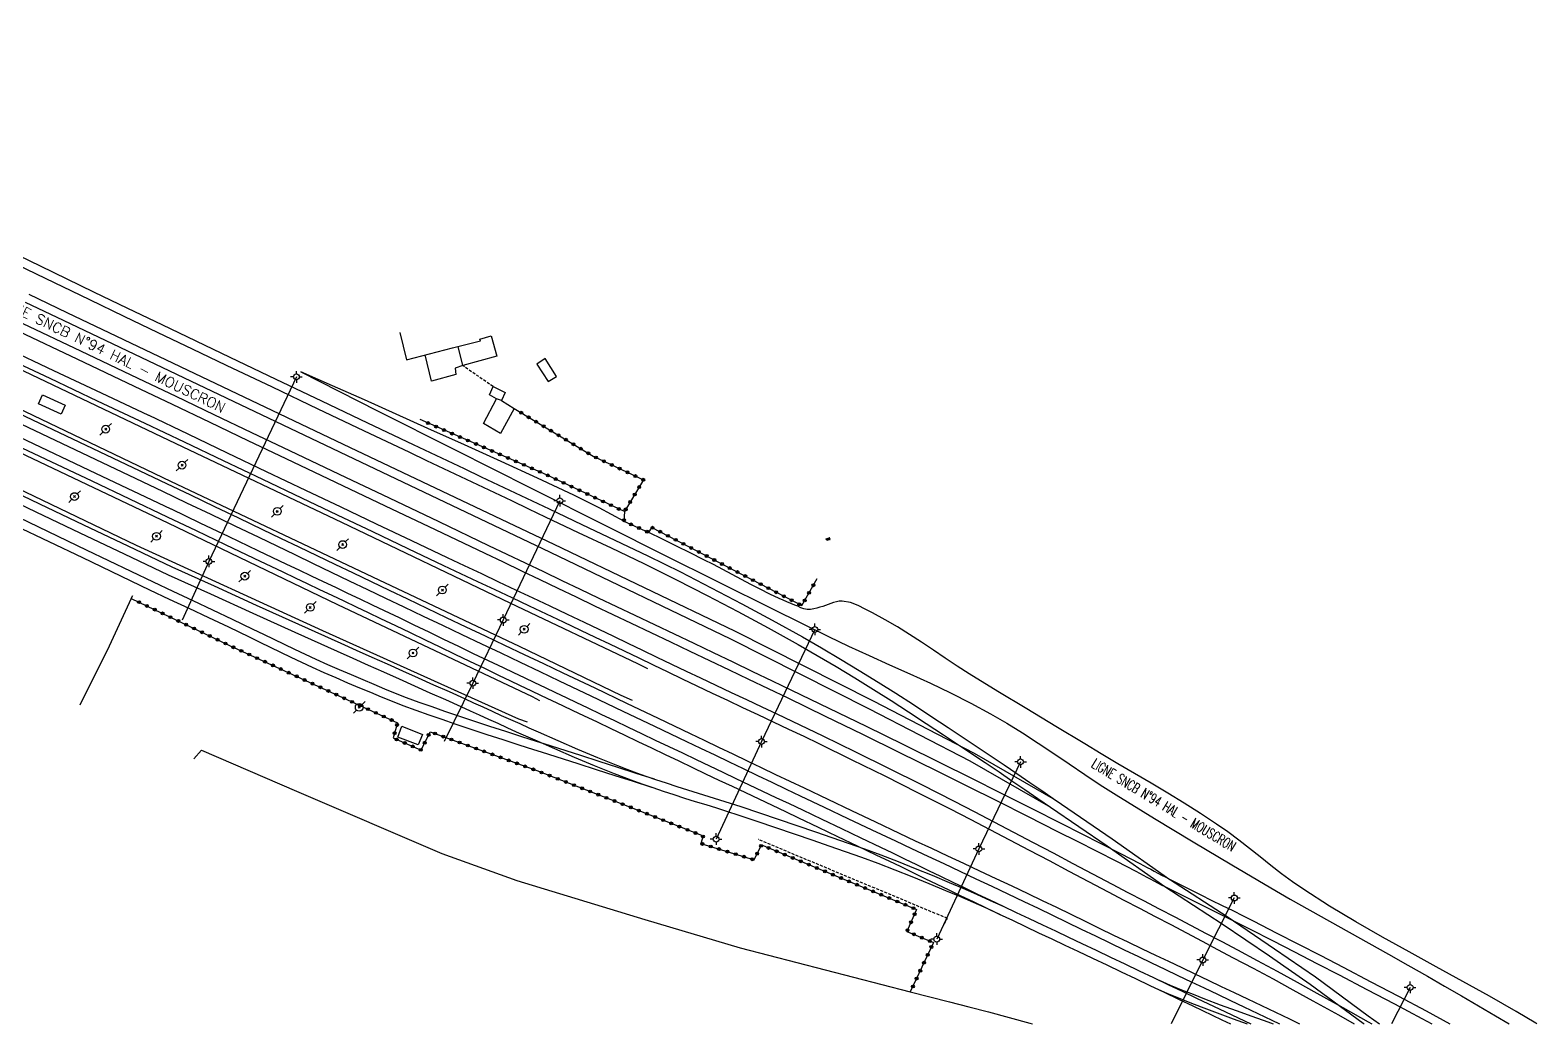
# Model space of a CAD drawing. Header units: millimetres. Extents: x 127000 to 127592, y 154000 to 154397.
# Drawn here: x 127332.5 to 127591.8, y 154000 to 154171 of the extents above; entities that cross this region are included whole.
import ezdxf

# ---------------------------------------------------------------- set-up
doc = ezdxf.new("R2010")
doc.units = ezdxf.units.MM
doc.linetypes.add('DASHED', pattern=[0.75, 0.5, -0.25])
doc.layers.get('0').update_dxf_attribs({"linetype": 'CONTINUOUS'})
for name, color, linetype in [('W0006', 2, 'CONTINUOUS'), ('W0101', 7, 'CONTINUOUS'), ('W0104', 1, 'CONTINUOUS'), ('W0112', 1, 'DASHED'), ('W0211', 2, 'CONTINUOUS'), ('W0214', 2, 'CONTINUOUS'), ('W0323', 7, 'CONTINUOUS'), ('W0401', 7, 'CONTINUOUS'), ('W0439', 7, 'CONTINUOUS'), ('W0473', 7, 'CONTINUOUS'), ('W0610', 7, 'CONTINUOUS'), ('W0611', 7, 'CONTINUOUS'), ('W0700', 7, 'CONTINUOUS'), ('W0710', 7, 'CONTINUOUS'), ('W0989', 7, 'CONTINUOUS')]:
    doc.layers.add(name, color=color, linetype=linetype)
doc.styles.get("Standard").update_dxf_attribs({"font": 'romans.shx', "width": 0.85})

# ---------------------------------------------------------------- blocks, each defined once
blk = doc.blocks.new('T401')
for p, q in [((-0.3, 0.3), (0, 0.3)), ((-0.3, -0.25), (-0.3, 0.3)), ((-0.3, 0.15), (0, 0.15)), ((-0.3, 0), (0, 0)), ((0, 0.3), (0, -0.25)), ((-0.3, -0.15), (0, -0.15)), ((-0.3, -0.25), (-0.3, -0.3)), ((-0.3, -0.3), (0, -0.3)), ((0, -0.3), (0, -0.25))]:
    blk.add_line(p, q)
blk = doc.blocks.new('T473')
for p, q in [((-0.166667, 0.166667), (0.166667, -0.166667)), ((-0.166667, -0.166667), (0.166667, 0.166667)), ((0.500001, 0.500001), (1.000002, 1.000002)), ((-1.000002, -1.000002), (-0.500001, -0.500001))]:
    blk.add_line(p, q)
blk.add_ellipse((0, 0), major_axis=(0.471405, 0.471405), ratio=1, start_param=5.4977871438, end_param=11.780972451)
blk = doc.blocks.new('T610')
for p, q in [((-0.500001, 0), (-1.000002, 0)), ((0, 0.500001), (0, 1.000002)), ((0.500001, 0), (1.000002, 0)), ((0, -0.500001), (0, -1.000002))]:
    blk.add_line(p, q)
blk.add_ellipse((0, 0), major_axis=(-0.353554, 0.353554), ratio=1, start_param=3.926990817, end_param=10.2101761242)
blk = doc.blocks.new('t323o')
at = {"color": 0, "linetype": 'Continuous'}
for radius in [0.25, 0.15]:
    blk.add_circle((0, 0), radius, dxfattribs=at)

msp = doc.modelspace()

# ---------------------------------------------------------------- linework, layer by layer
at = {"layer": 'W0006'}
for points in [[(127349.87, 154073.22), (127346.09, 154064.98), (127341.03, 154054.82)], [(127360.67, 154045.59), (127361.98, 154047.1), (127378.31, 154040.02), (127403.32, 154029.31), (127416.26, 154024.68), (127438.3, 154017.97), (127454.68, 154013.08), (127483.99, 154005.49)]]:
    msp.add_lwpolyline(points, dxfattribs=at)
at = {"layer": 'W0101'}
for points in [[(127396.1, 154118.96), (127397.26, 154114.27), (127405.2, 154116.32)], [(127409.91, 154117.8), (127411.81, 154118.42)], [(127405.2, 154116.32), (127409.98, 154117.56), (127409.91, 154117.8)]]:
    msp.add_lwpolyline(points, dxfattribs=at)
at = {"layer": 'W0104'}
for points in [[(127411.81, 154118.42), (127412.81, 154114.87), (127406.96, 154113.27), (127405.62, 154112.86), (127405.75, 154111.75), (127401.54, 154110.6), (127400.5, 154115.11)], [(127406.96, 154113.27), (127406.13, 154116.56)], [(127413.61, 154107.28), (127412.75, 154107.56)]]:
    msp.add_lwpolyline(points, dxfattribs=at)
for points in [[(127423.09, 154111.38), (127421.16, 154114.51), (127419.69, 154113.54), (127421.64, 154110.52)], [(127414.25, 154108.67), (127413.63, 154107.26), (127415.8, 154105.9), (127413.47, 154101.58), (127410.5, 154103.32), (127412.77, 154107.54), (127412.76, 154107.54), (127411.54, 154108.25), (127412.16, 154109.66)], [(127399.25, 154048.01), (127395.77, 154049.36), (127396.48, 154051.21), (127399.99, 154049.82)]]:
    msp.add_lwpolyline(points, close=True, dxfattribs=at)
at = {"layer": 'W0112'}
for points in [[(127412.16, 154109.66), (127406.96, 154113.27)], [(127489.88, 154017.24), (127490.37, 154018.14), (127457.79, 154031.73)]]:
    msp.add_lwpolyline(points, dxfattribs=at)
at = {"layer": 'W0211'}
for points in [[(127434.68, 154086.52), (127432.55, 154087.66), (127430.4, 154088.78), (127428.23, 154089.87), (127426.06, 154090.95), (127419.82, 154093.91), (127413.54, 154096.8), (127407.24, 154099.63), (127400.95, 154102.47), (127395.48, 154104.93), (127390.01, 154107.38), (127384.53, 154109.81), (127379.05, 154112.22)], [(127591.84, 154000), (127591.66, 154000.11), (127588.26, 154002.12), (127583.69, 154004.75), (127579.09, 154007.31), (127574.48, 154009.84), (127569.86, 154012.37), (127565.25, 154014.93), (127560.68, 154017.56), (127556.16, 154020.28), (127551.72, 154023.11), (127549.78, 154024.44), (127547.89, 154025.83), (127546.03, 154027.26), (127544.2, 154028.72), (127542.36, 154030.18), (127540.51, 154031.62), (127538.63, 154033.03), (127536.71, 154034.38), (127533.94, 154036.21), (127531.13, 154037.98), (127528.29, 154039.71), (127525.44, 154041.41), (127522.57, 154043.09), (127519.71, 154044.77), (127516.85, 154046.46), (127514, 154048.17), (127509.03, 154051.19), (127504.05, 154054.2), (127499.08, 154057.22), (127494.13, 154060.26), (127492.05, 154061.58), (127489.99, 154062.93), (127487.95, 154064.29), (127485.91, 154065.66), (127483.85, 154067.01), (127481.76, 154068.31), (127479.63, 154069.55), (127477.45, 154070.71), (127476.24, 154071.34), (127475, 154071.98), (127473.67, 154072.5), (127472.27, 154072.74), (127471.76, 154072.73), (127471.26, 154072.65), (127470.77, 154072.52), (127470.29, 154072.35), (127469.84, 154072.17), (127469.38, 154071.99), (127468.92, 154071.83), (127468.44, 154071.7), (127467.91, 154071.56), (127467.36, 154071.41), (127466.8, 154071.3), (127466.23, 154071.29), (127465.67, 154071.4), (127465.13, 154071.61), (127464.62, 154071.85), (127464.11, 154072.07), (127463.44, 154072.34), (127462.76, 154072.61), (127462.09, 154072.89), (127461.43, 154073.18), (127459.78, 154073.97), (127458.15, 154074.78), (127456.53, 154075.62), (127454.92, 154076.47), (127453.31, 154077.33), (127451.7, 154078.18), (127450.09, 154079.03), (127448.46, 154079.86), (127446.1, 154081.05), (127443.72, 154082.23), (127441.34, 154083.4), (127438.96, 154084.56)]]:
    msp.add_lwpolyline(points, dxfattribs=at)
at = {"layer": 'W0214'}
for points in [[(127379.06, 154112.22), (127392.28, 154105.51), (127405.5, 154098.83), (127418.74, 154092.16), (127431.98, 154085.52), (127441.44, 154080.78), (127450.9, 154076.04), (127460.38, 154071.34), (127469.88, 154066.68), (127473.37, 154065.01), (127476.88, 154063.4), (127480.4, 154061.81), (127483.92, 154060.22), (127487.44, 154058.6), (127490.93, 154056.94), (127494.39, 154055.2), (127497.79, 154053.37), (127500.58, 154051.75), (127503.32, 154050.06), (127506.01, 154048.31), (127508.69, 154046.53), (127511.35, 154044.72), (127514.01, 154042.93), (127516.69, 154041.16), (127519.4, 154039.43), (127526.01, 154035.35), (127532.65, 154031.33), (127539.33, 154027.35), (127546.02, 154023.42), (127549.38, 154021.48), (127552.74, 154019.57), (127556.12, 154017.67), (127559.5, 154015.78), (127562.89, 154013.89), (127566.27, 154012), (127569.64, 154010.1), (127573.01, 154008.18), (127575.94, 154006.5), (127578.86, 154004.8), (127581.79, 154003.1), (127584.7, 154001.39), (127587.09, 154000)], [(127483.99, 154005.49), (127487.35, 154004.65), (127490.71, 154003.8), (127494.07, 154002.93), (127497.42, 154002.05), (127500.99, 154001.1), (127504.56, 154000.12), (127505, 154000)]]:
    msp.add_lwpolyline(points, dxfattribs=at)
at = {"layer": 'W0323'}
for points in [[(127415.8, 154105.9), (127429.39, 154097.69), (127438.07, 154093.61), (127434.77, 154088.15), (127421.37, 154094.49), (127399.6, 154103.98)], [(127434.77, 154088.15), (127434.68, 154086.52), (127438.96, 154084.56), (127439.49, 154085.43), (127465.3, 154071.98), (127467.98, 154076.64)], [(127349.87, 154073.22), (127366.8, 154065.12), (127385.59, 154056.47), (127395.74, 154051.79), (127394.97, 154049.2), (127399.79, 154047.11), (127401.34, 154050.26), (127419.69, 154043.58), (127435.34, 154037.46), (127448.32, 154032.33), (127447.93, 154031.04), (127457.09, 154028.23), (127458.36, 154030.79), (127485.08, 154019.68), (127483.41, 154015.92), (127487.96, 154013.98), (127483.99, 154005.49)]]:
    msp.add_lwpolyline(points, dxfattribs=at)
at = {"layer": 'W0439'}
msp.add_lwpolyline([(127337.8, 154104.92), (127333.9, 154106.7), (127334.62, 154108.27), (127338.52, 154106.49)], close=True, dxfattribs=at)
at = {"layer": 'W0611'}
for points in [[(127378.31, 154111.33), (127363.25, 154079.57), (127358.66, 154069.46)], [(127423.65, 154090.02), (127413.92, 154069.5), (127408.67, 154058.63), (127403.74, 154048.57)], [(127467.55, 154067.87), (127458.37, 154048.58), (127450.56, 154031.79)], [(127502.96, 154045.08), (127495.79, 154030.1), (127488.53, 154014.58)], [(127539.76, 154021.66), (127534.33, 154010.99), (127528.91, 154000)], [(127570.02, 154006.27), (127566.79, 154000)]]:
    msp.add_lwpolyline(points, dxfattribs=at)
at = {"layer": 'W0700'}
for points in [[(127188.37, 154171), (127189.77, 154170.33), (127191.16, 154169.66), (127192.55, 154168.99), (127193.95, 154168.32), (127201.87, 154164.53), (127209.8, 154160.75), (127217.73, 154156.98), (127225.66, 154153.21), (127258.06, 154137.8), (127290.46, 154122.41), (127322.87, 154107.03), (127355.28, 154091.64)], [(127191.84, 154171), (127192.53, 154170.67), (127193.22, 154170.34), (127193.91, 154170.01), (127194.6, 154169.68), (127202.52, 154165.89), (127210.44, 154162.11), (127218.37, 154158.34), (127226.3, 154154.56), (127258.7, 154139.16), (127291.11, 154123.76), (127323.52, 154108.38), (127355.93, 154093)], [(127325, 154134.84), (127334.2, 154130.43), (127343.37, 154125.97)], [(127324.35, 154133.48), (127333.54, 154129.08), (127342.71, 154124.63)], [(127331.62, 154124.19), (127338.14, 154121.08)], [(127332.27, 154125.54), (127338.78, 154122.44)], [(127342.71, 154124.63), (127348.59, 154121.8), (127354.47, 154118.99), (127360.35, 154116.17), (127366.24, 154113.36), (127374.12, 154109.6), (127382, 154105.85), (127389.89, 154102.1), (127397.77, 154098.35), (127400.7, 154096.96), (127403.62, 154095.58), (127406.55, 154094.19), (127409.47, 154092.81), (127412.39, 154091.43), (127415.32, 154090.04), (127418.24, 154088.65), (127421.16, 154087.26), (127426.82, 154084.58), (127432.48, 154081.91), (127438.12, 154079.21), (127443.73, 154076.43), (127449.01, 154073.73), (127454.27, 154070.97), (127459.49, 154068.16), (127464.68, 154065.28), (127467.95, 154063.4), (127471.2, 154061.48), (127474.43, 154059.52), (127477.65, 154057.54), (127480.69, 154055.62), (127483.7, 154053.67), (127486.71, 154051.71), (127489.71, 154049.73), (127492.11, 154048.15), (127494.5, 154046.55), (127496.89, 154044.95), (127499.28, 154043.34), (127501.49, 154041.83), (127503.71, 154040.32), (127505.91, 154038.8), (127508.12, 154037.28)], [(127343.36, 154125.98), (127349.24, 154123.16), (127355.12, 154120.34), (127361, 154117.53), (127366.88, 154114.72), (127374.77, 154110.96), (127382.65, 154107.2), (127390.53, 154103.45), (127398.42, 154099.7), (127401.34, 154098.32), (127404.27, 154096.93), (127407.19, 154095.55), (127410.11, 154094.16), (127413.04, 154092.78), (127415.96, 154091.4), (127418.89, 154090.01), (127421.81, 154088.62), (127427.47, 154085.93), (127433.14, 154083.26), (127438.79, 154080.55), (127444.41, 154077.77), (127449.71, 154075.06), (127454.98, 154072.3), (127460.21, 154069.47), (127465.41, 154066.59), (127468.7, 154064.7), (127471.97, 154062.77), (127475.21, 154060.8), (127478.44, 154058.81), (127481.49, 154056.89), (127484.51, 154054.94), (127487.52, 154052.97), (127490.53, 154050.99), (127492.94, 154049.4), (127495.33, 154047.8), (127497.73, 154046.19), (127500.12, 154044.58), (127502.34, 154043.07), (127504.55, 154041.56), (127506.77, 154040.04), (127508.97, 154038.51)], [(127338.14, 154121.08), (127385.75, 154098.43), (127422, 154081.19), (127453.03, 154066.26), (127476.9, 154054.23), (127494.26, 154045.28), (127508.12, 154037.28), (127517.87, 154030.61), (127527.79, 154023.63)], [(127338.78, 154122.44), (127386.39, 154099.78), (127422.65, 154082.54), (127453.7, 154067.61), (127477.58, 154055.56), (127494.97, 154046.6), (127508.92, 154038.55), (127518.72, 154031.84), (127528.65, 154024.86)], [(127330.61, 154119.15), (127340.49, 154114.44), (127350.38, 154109.74)], [(127331.25, 154120.5), (127341.14, 154115.8), (127351.02, 154111.1)], [(127328.3, 154116.32), (127336.49, 154112.45), (127344.68, 154108.59), (127352.88, 154104.74)], [(127327.65, 154114.97), (127335.85, 154111.09), (127344.04, 154107.23), (127352.24, 154103.38)], [(127351.03, 154111.1), (127357.55, 154107.99), (127364.08, 154104.87), (127370.6, 154101.76), (127377.13, 154098.66), (127385.69, 154094.58), (127394.26, 154090.5), (127402.82, 154086.42), (127411.38, 154082.34), (127414.53, 154080.84), (127417.68, 154079.33), (127420.83, 154077.83), (127423.98, 154076.32), (127427.13, 154074.82), (127430.28, 154073.31), (127433.43, 154071.81), (127436.58, 154070.3), (127439.95, 154068.7), (127443.32, 154067.09), (127446.7, 154065.49), (127450.07, 154063.88), (127453.44, 154062.27), (127456.81, 154060.66), (127460.18, 154059.05), (127463.55, 154057.43), (127469.97, 154054.32), (127476.39, 154051.2), (127482.8, 154048.06), (127489.2, 154044.9), (127494.41, 154042.31), (127499.61, 154039.7), (127504.81, 154037.09), (127510, 154034.46), (127513.38, 154032.75), (127516.77, 154031.04), (127520.14, 154029.32), (127523.51, 154027.58), (127524.13, 154027.26), (127524.75, 154026.93), (127525.37, 154026.6), (127525.99, 154026.27), (127526.61, 154025.94), (127527.23, 154025.61), (127527.85, 154025.29), (127528.47, 154024.97), (127530.3, 154024.04), (127532.13, 154023.12), (127533.97, 154022.21), (127535.8, 154021.3), (127537.64, 154020.39), (127539.48, 154019.48), (127541.31, 154018.57), (127543.14, 154017.65), (127546.99, 154015.69), (127550.83, 154013.72), (127554.66, 154011.74), (127558.49, 154009.75), (127563.26, 154007.26), (127568.03, 154004.77), (127572.78, 154002.24), (127576.88, 154000)], [(127350.38, 154109.74), (127356.91, 154106.63), (127363.43, 154103.52), (127369.96, 154100.41), (127376.48, 154097.3), (127385.05, 154093.22), (127393.61, 154089.15), (127402.17, 154085.07), (127410.73, 154080.99), (127413.88, 154079.48), (127417.04, 154077.98), (127420.19, 154076.47), (127423.34, 154074.97), (127426.49, 154073.46), (127429.64, 154071.96), (127432.78, 154070.45), (127435.93, 154068.95), (127439.31, 154067.34), (127442.68, 154065.74), (127446.05, 154064.13), (127449.42, 154062.53), (127452.79, 154060.92), (127456.16, 154059.31), (127459.53, 154057.7), (127462.89, 154056.08), (127469.31, 154052.97), (127475.73, 154049.85), (127482.14, 154046.71), (127488.53, 154043.56), (127493.74, 154040.97), (127498.94, 154038.36), (127504.13, 154035.75), (127509.33, 154033.12), (127512.7, 154031.42), (127516.08, 154029.71), (127519.45, 154027.99), (127522.82, 154026.25), (127523.44, 154025.93), (127524.06, 154025.6), (127524.68, 154025.27), (127525.3, 154024.94), (127525.92, 154024.61), (127526.54, 154024.28), (127527.17, 154023.95), (127527.79, 154023.63), (127529.62, 154022.7), (127531.45, 154021.78), (127533.29, 154020.87), (127535.12, 154019.96), (127536.96, 154019.06), (127538.8, 154018.15), (127540.63, 154017.23), (127542.47, 154016.31), (127546.31, 154014.36), (127550.14, 154012.39), (127553.97, 154010.41), (127557.79, 154008.42), (127562.56, 154005.93), (127567.31, 154003.44), (127572.06, 154000.92), (127573.75, 154000)], [(127352.24, 154103.38), (127358.98, 154100.16), (127365.72, 154096.94), (127372.47, 154093.72), (127379.21, 154090.51), (127385.31, 154087.6), (127391.41, 154084.7), (127397.5, 154081.79), (127403.61, 154078.9), (127406.56, 154077.51), (127409.51, 154076.12), (127412.46, 154074.73), (127415.41, 154073.34), (127418.36, 154071.95), (127421.31, 154070.56), (127424.26, 154069.17), (127427.21, 154067.77), (127429.72, 154066.57), (127432.22, 154065.37), (127434.73, 154064.17), (127437.23, 154062.97), (127439.73, 154061.77), (127442.24, 154060.56), (127444.74, 154059.36), (127447.25, 154058.17), (127449.87, 154056.92), (127452.5, 154055.68), (127455.12, 154054.45), (127457.75, 154053.21), (127460.38, 154051.98), (127463.01, 154050.73), (127465.63, 154049.48), (127468.24, 154048.22), (127473.92, 154045.45), (127479.59, 154042.66), (127485.24, 154039.84), (127490.87, 154036.98), (127494.28, 154035.23), (127497.68, 154033.46), (127501.08, 154031.67), (127504.47, 154029.88), (127507.86, 154028.09), (127511.25, 154026.29), (127514.64, 154024.5), (127518.03, 154022.71), (127520.73, 154021.3), (127523.42, 154019.89), (127526.12, 154018.48), (127528.81, 154017.07), (127531.51, 154015.66), (127534.2, 154014.24), (127536.89, 154012.82), (127539.58, 154011.39), (127543.01, 154009.56), (127546.44, 154007.72), (127549.85, 154005.87), (127553.26, 154003.99), (127557.67, 154001.53), (127560.39, 154000)], [(127352.89, 154104.73), (127359.63, 154101.51), (127366.37, 154098.29), (127373.11, 154095.07), (127379.86, 154091.86), (127385.95, 154088.96), (127392.05, 154086.05), (127398.15, 154083.15), (127404.25, 154080.26), (127407.2, 154078.86), (127410.15, 154077.47), (127413.1, 154076.08), (127416.05, 154074.69), (127419.01, 154073.31), (127421.96, 154071.92), (127424.91, 154070.52), (127427.86, 154069.12), (127430.36, 154067.93), (127432.87, 154066.73), (127435.37, 154065.53), (127437.87, 154064.32), (127440.38, 154063.12), (127442.88, 154061.92), (127445.38, 154060.72), (127447.89, 154059.52), (127450.52, 154058.27), (127453.14, 154057.03), (127455.77, 154055.8), (127458.4, 154054.56), (127461.03, 154053.33), (127463.66, 154052.08), (127466.28, 154050.83), (127468.9, 154049.57), (127474.58, 154046.8), (127480.26, 154044), (127485.91, 154041.17), (127491.55, 154038.31), (127494.97, 154036.56), (127498.37, 154034.79), (127501.77, 154033.01), (127505.16, 154031.21), (127508.55, 154029.42), (127511.94, 154027.62), (127515.33, 154025.83), (127518.73, 154024.04), (127521.42, 154022.62), (127524.12, 154021.21), (127526.82, 154019.8), (127529.52, 154018.39), (127532.21, 154016.98), (127534.91, 154015.57), (127537.6, 154014.15), (127540.29, 154012.72), (127543.72, 154010.88), (127547.15, 154009.04), (127550.58, 154007.18), (127553.99, 154005.3), (127558.41, 154002.84), (127562.81, 154000.35), (127563.43, 154000)], [(127330.73, 154100.96), (127343.73, 154094.78), (127356.72, 154088.6)], [(127330.09, 154099.61), (127343.08, 154093.43), (127356.08, 154087.25)], [(127326.5, 154093.08), (127334.09, 154089.46), (127341.69, 154085.85), (127349.28, 154082.24), (127356.88, 154078.63)], [(127355.93, 154093), (127360.07, 154091.02), (127364.21, 154089.04), (127368.35, 154087.07), (127372.48, 154085.09), (127375.6, 154083.59), (127378.72, 154082.1), (127381.84, 154080.6), (127384.95, 154079.1), (127388.07, 154077.6), (127391.19, 154076.1), (127394.3, 154074.61), (127397.42, 154073.12), (127400.77, 154071.52), (127404.11, 154069.93), (127407.46, 154068.34), (127410.8, 154066.76), (127414.15, 154065.17), (127417.5, 154063.58), (127420.84, 154061.99), (127424.19, 154060.4), (127429.66, 154057.8), (127435.14, 154055.19), (127440.61, 154052.58), (127446.08, 154049.97), (127448.53, 154048.8), (127450.98, 154047.62), (127453.43, 154046.45), (127455.88, 154045.27), (127458.33, 154044.1), (127460.78, 154042.93), (127463.24, 154041.76), (127465.69, 154040.59), (127469.79, 154038.64), (127473.89, 154036.7), (127477.99, 154034.76), (127482.09, 154032.82), (127484.85, 154031.52), (127487.62, 154030.22), (127490.38, 154028.93), (127493.15, 154027.63), (127495.91, 154026.34), (127498.68, 154025.04), (127501.44, 154023.73), (127504.2, 154022.42), (127506.67, 154021.24), (127509.13, 154020.06), (127511.59, 154018.87), (127514.06, 154017.68), (127516.52, 154016.49), (127518.98, 154015.29), (127521.44, 154014.11), (127523.91, 154012.92), (127526.17, 154011.84), (127528.43, 154010.76), (127530.7, 154009.68), (127532.96, 154008.61), (127535.23, 154007.53), (127537.49, 154006.45), (127539.76, 154005.38), (127542.02, 154004.3), (127544.43, 154003.15), (127546.83, 154002), (127549.24, 154000.84), (127551, 154000)], [(127325.86, 154091.72), (127333.45, 154088.11), (127341.04, 154084.49), (127348.64, 154080.88), (127356.24, 154077.28)], [(127355.28, 154091.64), (127359.42, 154089.67), (127363.56, 154087.69), (127367.7, 154085.71), (127371.84, 154083.73), (127374.95, 154082.24), (127378.07, 154080.74), (127381.19, 154079.24), (127384.3, 154077.75), (127387.42, 154076.25), (127390.54, 154074.75), (127393.66, 154073.26), (127396.78, 154071.76), (127400.12, 154070.17), (127403.47, 154068.58), (127406.81, 154066.99), (127410.16, 154065.4), (127413.51, 154063.82), (127416.85, 154062.23), (127420.2, 154060.64), (127423.54, 154059.05), (127429.02, 154056.44), (127434.49, 154053.83), (127439.96, 154051.22), (127445.44, 154048.61), (127447.89, 154047.44), (127450.34, 154046.27), (127452.79, 154045.09), (127455.24, 154043.92), (127457.69, 154042.75), (127460.14, 154041.57), (127462.59, 154040.4), (127465.04, 154039.23), (127469.14, 154037.29), (127473.24, 154035.34), (127477.35, 154033.4), (127481.45, 154031.47), (127484.21, 154030.17), (127486.98, 154028.87), (127489.74, 154027.57), (127492.51, 154026.28), (127495.27, 154024.98), (127498.03, 154023.68), (127500.79, 154022.38), (127503.55, 154021.07), (127506.02, 154019.89), (127508.49, 154018.71), (127510.95, 154017.52), (127513.41, 154016.32), (127515.87, 154015.13), (127518.33, 154013.94), (127520.8, 154012.75), (127523.26, 154011.57), (127525.52, 154010.49), (127527.79, 154009.41), (127530.05, 154008.33), (127532.32, 154007.25), (127534.58, 154006.18), (127536.85, 154005.1), (127539.11, 154004.02), (127541.38, 154002.94), (127543.78, 154001.79), (127546.19, 154000.64), (127547.53, 154000)], [(127356.08, 154087.25), (127361.05, 154084.87), (127366.03, 154082.5), (127371, 154080.13), (127375.98, 154077.76), (127378.08, 154076.76), (127380.18, 154075.76), (127382.28, 154074.77), (127384.39, 154073.77), (127386.49, 154072.77), (127388.59, 154071.77), (127390.69, 154070.77), (127392.79, 154069.77), (127395.35, 154068.55), (127397.9, 154067.32), (127400.46, 154066.1), (127403.01, 154064.87), (127405.56, 154063.64), (127408.12, 154062.41), (127410.67, 154061.18), (127413.23, 154059.96), (127415.04, 154059.1), (127416.85, 154058.24), (127418.66, 154057.38), (127420.47, 154056.52), (127422.28, 154055.66), (127424.1, 154054.8), (127425.91, 154053.94), (127427.72, 154053.08), (127430.06, 154051.96), (127432.41, 154050.85), (127434.75, 154049.73), (127437.1, 154048.61), (127439.44, 154047.49), (127441.78, 154046.37), (127444.13, 154045.25), (127446.48, 154044.14), (127448.76, 154043.05), (127451.05, 154041.96), (127453.33, 154040.88), (127455.62, 154039.8), (127457.91, 154038.71), (127460.19, 154037.63), (127462.48, 154036.54), (127464.76, 154035.46), (127468.12, 154033.86), (127471.48, 154032.26), (127474.84, 154030.66), (127478.19, 154029.05), (127480.27, 154028.05), (127482.34, 154027.05), (127484.42, 154026.05), (127486.49, 154025.04), (127488.56, 154024.04), (127490.64, 154023.04), (127492.71, 154022.04), (127494.79, 154021.04), (127497.04, 154019.97), (127499.3, 154018.89), (127501.56, 154017.83), (127503.82, 154016.76), (127506.08, 154015.69), (127508.34, 154014.63), (127510.6, 154013.56), (127512.85, 154012.49), (127515.32, 154011.32), (127517.79, 154010.14), (127520.26, 154008.97), (127522.73, 154007.79), (127525.19, 154006.61), (127527.66, 154005.43), (127530.13, 154004.26), (127532.6, 154003.08), (127537.61, 154000.7), (127539.08, 154000)], [(127356.73, 154088.6), (127361.7, 154086.23), (127366.67, 154083.85), (127371.65, 154081.48), (127376.62, 154079.12), (127378.72, 154078.12), (127380.83, 154077.12), (127382.93, 154076.12), (127385.03, 154075.12), (127387.13, 154074.13), (127389.24, 154073.13), (127391.34, 154072.13), (127393.44, 154071.13), (127396, 154069.9), (127398.55, 154068.68), (127401.1, 154067.45), (127403.66, 154066.22), (127406.21, 154064.99), (127408.76, 154063.76), (127411.32, 154062.54), (127413.88, 154061.31), (127415.69, 154060.45), (127417.5, 154059.59), (127419.31, 154058.73), (127421.12, 154057.87), (127422.93, 154057.01), (127424.74, 154056.15), (127426.55, 154055.3), (127428.36, 154054.43), (127430.71, 154053.32), (127433.05, 154052.2), (127435.4, 154051.08), (127437.74, 154049.96), (127440.08, 154048.84), (127442.43, 154047.72), (127444.77, 154046.61), (127447.12, 154045.49), (127449.4, 154044.4), (127451.69, 154043.32), (127453.98, 154042.23), (127456.26, 154041.15), (127458.55, 154040.07), (127460.84, 154038.98), (127463.12, 154037.9), (127465.41, 154036.81), (127468.77, 154035.21), (127472.13, 154033.61), (127475.49, 154032.01), (127478.84, 154030.4), (127480.92, 154029.41), (127482.99, 154028.4), (127485.07, 154027.4), (127487.14, 154026.4), (127489.21, 154025.39), (127491.28, 154024.39), (127493.36, 154023.39), (127495.43, 154022.39), (127497.69, 154021.32), (127499.95, 154020.25), (127502.2, 154019.18), (127504.46, 154018.11), (127506.72, 154017.05), (127508.98, 154015.98), (127511.24, 154014.92), (127513.5, 154013.85), (127515.97, 154012.67), (127518.44, 154011.5), (127520.9, 154010.32), (127523.37, 154009.14), (127525.84, 154007.97), (127528.31, 154006.79), (127530.77, 154005.61), (127533.24, 154004.44), (127538.26, 154002.05), (127542.58, 154000)], [(127329.93, 154085.76), (127341.49, 154080.23), (127353.04, 154074.7)], [(127330.58, 154087.11), (127342.13, 154081.58), (127353.68, 154076.05)], [(127356.24, 154077.28), (127363.51, 154073.98), (127370.79, 154070.7), (127378.07, 154067.41), (127385.35, 154064.14), (127388.01, 154062.94), (127390.67, 154061.75), (127393.33, 154060.56), (127395.99, 154059.37), (127398.64, 154058.18), (127401.3, 154056.99), (127403.96, 154055.8), (127406.62, 154054.61), (127408.21, 154053.89), (127409.8, 154053.17), (127411.39, 154052.45), (127412.97, 154051.72), (127414.56, 154051), (127416.15, 154050.28), (127417.74, 154049.57), (127419.34, 154048.87), (127422.74, 154047.38), (127426.15, 154045.9), (127429.57, 154044.45), (127433.01, 154043.06), (127434.66, 154042.43), (127436.31, 154041.82), (127437.97, 154041.23), (127439.64, 154040.65), (127441.47, 154040.04), (127443.3, 154039.45), (127445.14, 154038.86), (127446.97, 154038.29), (127448.81, 154037.72), (127450.65, 154037.15), (127452.49, 154036.57), (127454.32, 154035.97), (127457.54, 154034.9), (127460.76, 154033.81), (127463.97, 154032.71), (127467.18, 154031.6), (127469.99, 154030.63), (127472.8, 154029.67), (127475.6, 154028.69), (127478.39, 154027.66), (127481.33, 154026.53), (127484.25, 154025.37), (127487.17, 154024.18), (127490.07, 154022.96), (127492.43, 154021.96), (127494.79, 154020.93), (127497.13, 154019.88), (127499.47, 154018.82)], [(127356.86, 154078.64), (127364.13, 154075.35), (127371.4, 154072.06), (127378.68, 154068.78), (127385.96, 154065.51), (127388.62, 154064.31), (127391.28, 154063.12), (127393.94, 154061.93), (127396.6, 154060.74), (127399.26, 154059.55), (127401.92, 154058.36), (127404.58, 154057.17), (127407.23, 154055.98), (127408.82, 154055.26), (127410.41, 154054.54), (127412, 154053.82), (127413.58, 154053.09), (127415.17, 154052.37), (127416.76, 154051.66), (127418.35, 154050.94), (127419.94, 154050.24), (127423.33, 154048.76), (127426.72, 154047.28), (127430.13, 154045.84), (127433.56, 154044.45), (127435.19, 154043.83), (127436.83, 154043.22), (127438.48, 154042.64), (127440.12, 154042.07), (127441.95, 154041.46), (127443.78, 154040.87), (127445.61, 154040.29), (127447.45, 154039.71), (127449.29, 154039.14), (127451.12, 154038.57), (127452.96, 154037.99), (127454.79, 154037.39), (127458.02, 154036.32), (127461.24, 154035.23), (127464.46, 154034.13), (127467.67, 154033.02), (127470.49, 154032.05), (127473.31, 154031.08), (127476.12, 154030.09), (127478.92, 154029.07), (127481.87, 154027.93), (127484.81, 154026.76), (127487.74, 154025.56), (127490.65, 154024.35), (127493.03, 154023.33), (127495.39, 154022.3), (127497.75, 154021.25), (127500.1, 154020.18)], [(127353.04, 154074.7), (127356.43, 154073.11), (127359.82, 154071.51), (127363.21, 154069.91), (127366.6, 154068.31), (127368.4, 154067.45), (127370.2, 154066.58), (127371.99, 154065.7), (127373.79, 154064.83), (127375.58, 154063.96), (127377.38, 154063.09), (127379.19, 154062.24), (127381, 154061.4), (127383.04, 154060.49), (127385.08, 154059.59), (127387.13, 154058.71), (127389.19, 154057.84), (127391.05, 154057.06), (127392.9, 154056.29), (127394.77, 154055.53), (127396.65, 154054.8), (127398.87, 154053.98), (127401.1, 154053.18), (127403.33, 154052.41), (127405.57, 154051.64), (127408.33, 154050.72), (127411.09, 154049.81), (127413.85, 154048.91), (127416.62, 154048.02), (127417.89, 154047.61), (127419.15, 154047.2), (127420.42, 154046.8), (127421.69, 154046.39), (127422.95, 154045.99), (127424.22, 154045.59), (127425.49, 154045.19), (127426.76, 154044.78), (127429.93, 154043.77), (127433.1, 154042.75), (127436.27, 154041.74), (127439.44, 154040.72)], [(127353.67, 154076.06), (127357.07, 154074.47), (127360.46, 154072.87), (127363.85, 154071.27), (127367.24, 154069.66), (127369.04, 154068.8), (127370.83, 154067.93), (127372.63, 154067.06), (127374.42, 154066.19), (127376.21, 154065.32), (127378.01, 154064.46), (127379.82, 154063.61), (127381.63, 154062.77), (127383.65, 154061.86), (127385.69, 154060.97), (127387.73, 154060.09), (127389.77, 154059.23), (127391.62, 154058.45), (127393.46, 154057.67), (127395.31, 154056.91), (127397.18, 154056.18), (127399.39, 154055.37), (127401.6, 154054.59), (127403.83, 154053.82), (127406.05, 154053.07), (127408.8, 154052.14), (127411.56, 154051.23), (127414.32, 154050.34), (127417.08, 154049.44), (127418.35, 154049.03), (127419.61, 154048.63), (127420.88, 154048.22), (127422.15, 154047.82), (127423.41, 154047.42), (127424.68, 154047.02), (127425.95, 154046.61), (127427.21, 154046.21), (127430.38, 154045.2), (127433.56, 154044.18), (127436.73, 154043.16), (127439.9, 154042.15)], [(127527.79, 154023.63), (127537.69, 154017.24), (127545.81, 154011.69), (127552.84, 154006.85), (127561.92, 154000.14), (127562.12, 154000)], [(127528.6, 154024.89), (127538.52, 154018.49), (127546.66, 154012.92), (127553.71, 154008.08), (127562.79, 154001.36), (127564.77, 154000)], [(127526.8, 154007.5), (127528.74, 154006.68), (127530.69, 154005.88), (127532.65, 154005.09), (127534.62, 154004.32), (127537.34, 154003.29), (127540.07, 154002.29), (127542.8, 154001.3), (127545.54, 154000.32), (127546.43, 154000)], [(127526.21, 154006.12), (127528.16, 154005.3), (127530.13, 154004.49), (127532.1, 154003.7), (127534.08, 154002.92), (127536.81, 154001.89), (127539.54, 154000.88), (127541.99, 154000)]]:
    msp.add_lwpolyline(points, dxfattribs=at)
at = {"layer": 'W0710'}
for points in [[(127350.78, 154082.31), (127325.77, 154094.32), (127304.67, 154104.46), (127278.53, 154116.74), (127253.91, 154128.41), (127234.01, 154138.17), (127212.59, 154148.29), (127188.16, 154159.88), (127166.02, 154170.75), (127165.56, 154171)], [(127178.12, 154171), (127192.66, 154164.09), (127208.54, 154156.54), (127225.31, 154148.55), (127254.9, 154134.45), (127313.05, 154106.71), (127356.21, 154086.2)], [(127356.68, 154093.35), (127330.26, 154106.02), (127304.16, 154118.54), (127270.18, 154134.64), (127244.86, 154146.7), (127212.64, 154162.03), (127193.81, 154171)], [(127206.05, 154171), (127223.87, 154163.37), (127245.2, 154153.34), (127263.62, 154144.61), (127318.88, 154118.31), (127357.58, 154099.85)], [(127357.58, 154099.85), (127386.05, 154086.31), (127415.05, 154072.46), (127437.03, 154062.01), (127438.77, 154061.16)], [(127436.18, 154055.65), (127434.23, 154056.52), (127416.71, 154064.92), (127392.56, 154076.35), (127356.68, 154093.35)], [(127356.21, 154086.2), (127385.41, 154072.17), (127418.88, 154056.32), (127420.13, 154055.67)], [(127418.12, 154051.9), (127416.58, 154052.46), (127382.87, 154067.66), (127350.78, 154082.31)], [(127349.87, 154073.22), (127350.15, 154073.73)]]:
    msp.add_lwpolyline(points, dxfattribs=at)

# ---------------------------------------------------------------- block references
at = {"layer": 'W0323'}
for p, rotation in [((127417.01, 154105.17), 328.856202899112), ((127400.98, 154103.38), 156.4365094653438), ((127402.35, 154102.78), 156.4365094653438), ((127418.29, 154104.39), 328.856202899112), ((127419.58, 154103.62), 328.856202899112), ((127420.86, 154102.84), 328.856202899112), ((127403.73, 154102.18), 156.4365094653438), ((127405.1, 154101.58), 156.4365094653438), ((127406.48, 154100.98), 156.4365094653438), ((127407.85, 154100.39), 156.4365094653438), ((127422.14, 154102.07), 328.856202899112), ((127423.43, 154101.29), 328.856202899112), ((127424.71, 154100.52), 328.856202899112), ((127409.23, 154099.79), 156.4365094653438), ((127410.6, 154099.19), 156.4365094653438), ((127411.98, 154098.59), 156.4365094653438), ((127413.35, 154097.99), 156.4365094653438), ((127414.73, 154097.39), 156.4365094653438), ((127426, 154099.74), 328.856202899112), ((127427.28, 154098.96), 328.856202899112), ((127428.56, 154098.19), 328.856202899112), ((127429.87, 154097.46), 334.8033290317198), ((127416.1, 154096.79), 156.4365094653438), ((127417.48, 154096.19), 156.4365094653438), ((127418.85, 154095.59), 156.4365094653438), ((127420.23, 154094.99), 156.4365094653438), ((127431.23, 154096.82), 334.8033290317198), ((127432.59, 154096.18), 334.8033290317198), ((127433.94, 154095.55), 334.8033290317198), ((127435.3, 154094.91), 334.8033290317198), ((127421.6, 154094.38), 154.6986849119789), ((127422.95, 154093.74), 154.6986849119789), ((127424.31, 154093.1), 154.6986849119789), ((127425.67, 154092.46), 154.6986849119789), ((127436.66, 154094.27), 334.8033290317198), ((127437.32, 154092.37), 238.8804356148737), ((127438.02, 154093.63), 334.8033290317198), ((127427.02, 154091.82), 154.6986849119789), ((127428.38, 154091.18), 154.6986849119789), ((127429.74, 154090.54), 154.6986849119789), ((127431.09, 154089.89), 154.6986849119789), ((127435.77, 154089.8), 238.8804356148737), ((127436.55, 154091.09), 238.8804356148737), ((127432.45, 154089.25), 154.6986849119789), ((127433.8, 154088.61), 154.6986849119789), ((127434.99, 154088.52), 238.8804356148737), ((127434.69, 154086.66), 266.7504316696413), ((127435.92, 154085.95), 335.4531079029434), ((127437.28, 154085.33), 335.4531079029434), ((127438.65, 154084.7), 335.4531079029434), ((127439.61, 154085.37), 332.4595559798224), ((127440.94, 154084.68), 332.4595559798224), ((127442.27, 154083.98), 332.4595559798224), ((127443.6, 154083.29), 332.4595559798224), ((127444.93, 154082.6), 332.4595559798224), ((127446.26, 154081.9), 332.4595559798224), ((127447.59, 154081.21), 332.4595559798224), ((127448.92, 154080.51), 332.4595559798224), ((127450.25, 154079.82), 332.4595559798224), ((127451.58, 154079.13), 332.4595559798224), ((127452.91, 154078.43), 332.4595559798224), ((127454.24, 154077.74), 332.4595559798224), ((127455.57, 154077.05), 332.4595559798224), ((127456.9, 154076.35), 332.4595559798224), ((127458.23, 154075.66), 332.4595559798224), ((127459.56, 154074.97), 332.4595559798224), ((127460.89, 154074.27), 332.4595559798224), ((127466.56, 154074.17), 60.11654804493858), ((127467.31, 154075.47), 60.11654804493858), ((127351.22, 154072.57), 334.4369221112804), ((127352.57, 154071.92), 334.4369221112804), ((127353.93, 154071.28), 334.4369221112804), ((127462.22, 154073.58), 332.4595559798224), ((127463.55, 154072.89), 332.4595559798224), ((127464.88, 154072.19), 332.4595559798224), ((127465.81, 154072.87), 60.11654804493858), ((127355.28, 154070.63), 334.4369221112804), ((127356.63, 154069.98), 334.4369221112804), ((127357.99, 154069.34), 334.4369221112804), ((127359.34, 154068.69), 334.4369221112804), ((127360.69, 154068.04), 334.4369221112804), ((127362.05, 154067.39), 334.4369221112804), ((127363.4, 154066.75), 334.4369221112804), ((127364.75, 154066.1), 334.4369221112804), ((127366.11, 154065.45), 334.4369221112804), ((127367.46, 154064.81), 335.2871519369217), ((127368.83, 154064.19), 335.2871519369217), ((127370.19, 154063.56), 335.2871519369217), ((127371.55, 154062.93), 335.2871519369217), ((127372.91, 154062.31), 335.2871519369217), ((127374.28, 154061.68), 335.2871519369217), ((127375.64, 154061.05), 335.2871519369217), ((127377, 154060.42), 335.2871519369217), ((127378.36, 154059.8), 335.2871519369217), ((127379.73, 154059.17), 335.2871519369217), ((127381.09, 154058.54), 335.2871519369217), ((127382.45, 154057.92), 335.2871519369217), ((127383.82, 154057.29), 335.2871519369217), ((127385.18, 154056.66), 335.2871519369217), ((127386.54, 154056.03), 335.2463413196759), ((127387.9, 154055.41), 335.2463413196759), ((127389.26, 154054.78), 335.2463413196759), ((127390.63, 154054.15), 335.2463413196759), ((127391.99, 154053.52), 335.2463413196759), ((127393.35, 154052.89), 335.2463413196759), ((127394.71, 154052.27), 335.2463413196759), ((127395.64, 154051.44), 253.3210532639409), ((127395.21, 154050), 253.3210532639409), ((127395.57, 154048.94), 336.6096419324968), ((127396.95, 154048.34), 336.6096419324968), ((127400.41, 154048.37), 63.80732598779707), ((127401.07, 154049.72), 63.80732598779707), ((127402.18, 154049.96), 339.983055911574), ((127403.59, 154049.44), 339.983055911574), ((127405, 154048.93), 339.983055911574), ((127406.41, 154048.42), 339.983055911574), ((127398.33, 154047.75), 336.6096419324968), ((127399.71, 154047.15), 336.6096419324968), ((127407.82, 154047.9), 339.983055911574), ((127409.23, 154047.39), 339.983055911574), ((127410.64, 154046.88), 339.983055911574), ((127412.05, 154046.36), 339.983055911574), ((127413.46, 154045.85), 339.983055911574), ((127414.87, 154045.34), 339.983055911574), ((127416.28, 154044.82), 339.983055911574), ((127417.69, 154044.31), 339.983055911574), ((127419.1, 154043.79), 339.983055911574), ((127420.5, 154043.26), 338.6578286713154), ((127421.89, 154042.72), 338.6578286713154), ((127423.29, 154042.17), 338.6578286713154), ((127424.69, 154041.63), 338.6578286713154), ((127426.09, 154041.08), 338.6578286713154), ((127427.48, 154040.53), 338.6578286713154), ((127428.88, 154039.99), 338.6578286713154), ((127430.28, 154039.44), 338.6578286713154), ((127431.67, 154038.9), 338.6578286713154), ((127433.07, 154038.35), 338.6578286713154), ((127434.47, 154037.8), 338.6578286713154), ((127435.87, 154037.26), 338.4020661505715), ((127437.26, 154036.7), 338.4020661505715), ((127438.65, 154036.15), 338.4020661505715), ((127440.05, 154035.6), 338.4020661505715), ((127441.44, 154035.05), 338.4020661505715), ((127442.84, 154034.49), 338.4020661505715), ((127444.23, 154033.94), 338.4020661505715), ((127445.63, 154033.39), 338.4020661505715), ((127447.02, 154032.84), 338.4020661505715), ((127448.19, 154030.96), 342.9060651337372), ((127448.29, 154032.22), 253.3663819430064), ((127449.63, 154030.52), 342.9060651337372), ((127451.06, 154030.08), 342.9060651337372), ((127458.29, 154030.64), 63.5782551478791), ((127459.59, 154030.28), 337.4208076224125), ((127452.49, 154029.64), 342.9060651337372), ((127453.93, 154029.2), 342.9060651337372), ((127455.36, 154028.76), 342.9060651337372), ((127456.79, 154028.32), 342.9060651337372), ((127457.62, 154029.29), 63.5782551478791), ((127460.98, 154029.7), 337.4208076224125), ((127462.36, 154029.13), 337.4208076224125), ((127463.75, 154028.55), 337.4208076224125), ((127465.13, 154027.98), 337.4208076224125), ((127466.52, 154027.4), 337.4208076224125), ((127467.9, 154026.82), 337.4208076224125), ((127469.29, 154026.25), 337.4208076224125), ((127470.67, 154025.67), 337.4208076224125), ((127472.06, 154025.1), 337.4208076224125), ((127473.44, 154024.52), 337.4208076224125), ((127474.83, 154023.94), 337.4208076224125), ((127476.21, 154023.37), 337.4208076224125), ((127477.6, 154022.79), 337.4208076224125), ((127478.98, 154022.22), 337.4208076224125), ((127480.37, 154021.64), 337.4208076224125), ((127481.75, 154021.06), 337.4208076224125), ((127483.14, 154020.49), 337.4208076224125), ((127484.52, 154019.91), 337.4208076224125), ((127484.11, 154017.49), 246.0459969841339), ((127484.72, 154018.86), 246.0459969841339), ((127483.5, 154016.12), 246.0459969841339), ((127484.59, 154015.42), 336.8879979462016), ((127485.97, 154014.83), 336.8879979462016), ((127487.35, 154014.24), 336.8879979462016), ((127486.98, 154011.87), 244.8996872685306), ((127487.61, 154013.23), 244.8996872685306), ((127485.7, 154009.15), 244.8996872685306), ((127486.34, 154010.51), 244.8996872685306), ((127484.43, 154006.43), 244.8996872685306), ((127485.07, 154007.79), 244.8996872685306)]:
    msp.add_blockref('t323o', p, dxfattribs=dict(at, rotation=rotation))
at = {"layer": 'W0401', "rotation": 107.7960025577095}
msp.add_blockref('T401', (127469.79, 154083.54), dxfattribs=at)
at = {"layer": 'W0473'}
for p in [(127345.49, 154102.33), (127358.63, 154096.14), (127340.12, 154090.74), (127375.02, 154088.2), (127354.23, 154083.9), (127386.28, 154082.48), (127369.43, 154077.04), (127403.44, 154074.65), (127380.7, 154071.67), (127417.52, 154067.9), (127398.38, 154063.82), (127389.13, 154054.48)]:
    msp.add_blockref('T473', p, dxfattribs=at)
at = {"layer": 'W0610'}
for p in [(127378.31, 154111.33), (127423.65, 154090.02), (127363.25, 154079.57), (127413.92, 154069.5), (127467.55, 154067.87), (127408.67, 154058.63), (127458.37, 154048.58), (127502.96, 154045.08), (127450.56, 154031.79), (127495.79, 154030.1), (127539.76, 154021.66), (127488.53, 154014.58), (127534.33, 154010.99), (127570.02, 154006.27)]:
    msp.add_blockref('T610', p, dxfattribs=at)

# ---------------------------------------------------------------- texts
at = {"layer": 'W0989'}
msp.add_text('LIGNE SNCB N°94 HAL - MOUSCRON', height=1.75, rotation=334.1826, dxfattribs=at).set_placement((127326.24, 154124.1))
at = {"layer": 'W0989', "width": 0.65}
msp.add_text('LIGNE SNCB N°94 HAL - MOUSCRON', height=1.75, rotation=328.891, dxfattribs=at).set_placement((127515.02, 154044.25))

doc.saveas('drawing.dxf')
